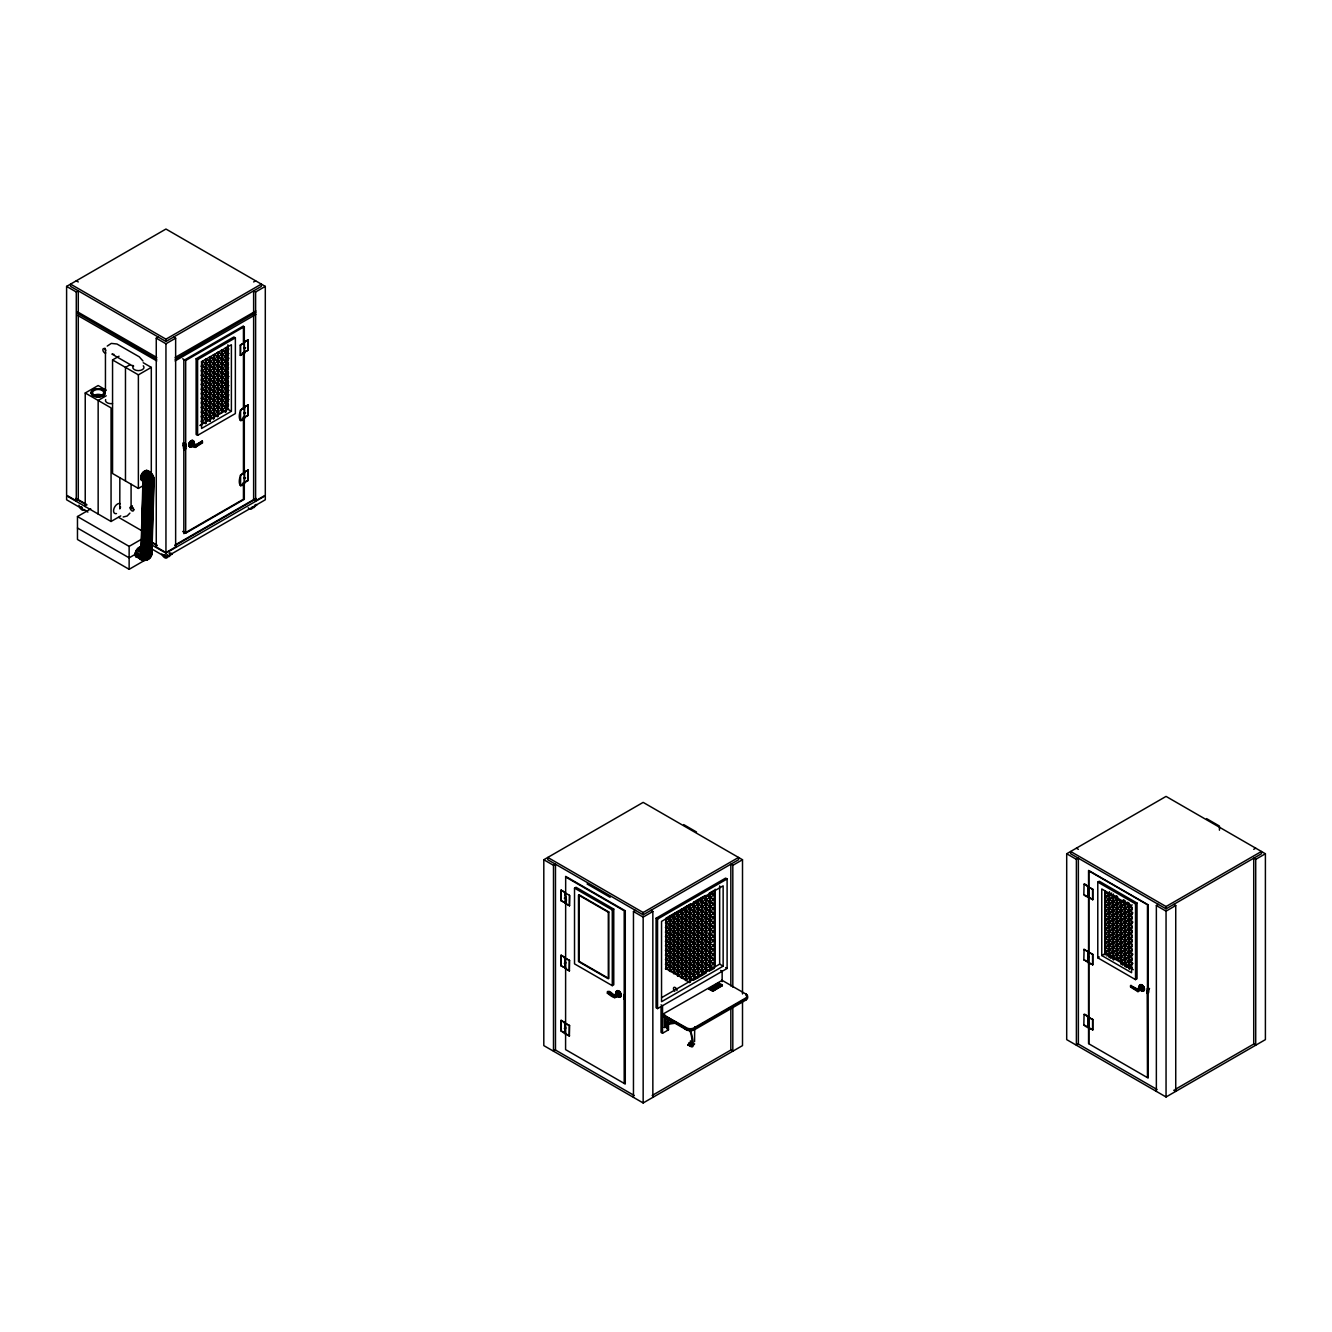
<?xml version="1.0" encoding="UTF-8"?>
<svg xmlns="http://www.w3.org/2000/svg" width="1332" height="1332" viewBox="0 0 1332 1332"><rect width="100%" height="100%" fill="white"/><g stroke="black" fill="none" stroke-linecap="round" stroke-linejoin="round"><path stroke-width="1.5" d="M191.092 440.842L191.741 440.409A3.513 2.031 -60 0 1 193.54 441.358M142.957 480.003L140.942 552.597L136.314 550.416L135.098 554.328L136.23 556.942L137.995 557.142A5.628 3.247 -60 0 1 135.631 551.798A5.628 3.247 -60 0 1 141.891 547.236L139.127 547.485L136.314 550.416M141.259 551.165L141.858 530.536M142.208 518.148L143.207 483.066M151.165 540.825L151.282 536.679M152.531 493.156L152.647 489.01M154.112 479.936L151.865 554.412A8.425 5.578 68.6 0 1 148.235 558.125M665.068 1023.759L665.634 1024.574L675.64 1023.176M664.368 1027.472L664.252 1015.983M142.94 481.085C136.447 477.705 145.704 465.634 150.566 472.727A6.31 3.929 64.2 0 1 154.096 479.32L154.129 480.636M183.899 445.338C185.664 447.702 183.966 443.456 183.25 445.521M195.038 446.37C199.3 446.503 182.817 439.793 195.671 446.653M185.931 448.851L185.931 444.255L184.882 449.001L184.632 445.071L183.383 445.504M618.847 994.621C615.95 991.824 621.994 997.069 614.885 996.836C613.902 995.77 608.558 987.894 607.359 993.123C618.88 1002.796 617.016 994.038 607.359 991.657M1138.111 990.708L1137.528 990.442M150.866 551.198L151.465 552.73A6.077 4.029 68.6 0 1 151.282 553.346M151.632 551.898L151.848 553.596A7.359 4.878 68.6 0 1 151.299 555.011M1087.994 889.643L1088.677 890.209M206.343 375.757L206.343 368.098L201.382 366.383L202.364 361.222L202.364 364.285M214.302 389.51L214.302 386.463L209.324 384.732L210.323 379.57L205.344 377.855L206.343 372.694L201.382 370.979L202.364 365.8L210.323 370.396L210.323 373.46M206.343 380.336L206.343 377.272L201.382 375.557L202.364 370.396L202.364 373.46M206.343 384.931L206.343 381.868L201.382 380.153L202.364 374.991L210.323 379.57M206.343 389.51L206.343 386.463L201.382 384.732L202.364 379.57M210.323 364.285L210.323 361.222L206.343 358.924L205.344 364.086L210.323 365.8L210.323 368.864M206.343 398.701L206.343 391.042L201.382 389.327L202.364 384.165L206.343 386.463L205.344 391.625L210.323 393.34L210.323 396.403M210.323 405.577L210.323 402.514L205.344 400.799L206.343 395.637L201.382 393.922L202.364 388.744L214.302 395.637L213.303 400.799L218.265 402.514L218.265 405.577M206.343 368.098L205.344 373.26L210.323 374.991L210.323 382.634M206.343 407.875L206.343 400.233L201.382 398.501L202.364 393.34L206.343 395.637M210.323 414.752L210.323 411.705L205.344 409.973L206.343 404.811L201.382 403.096L202.364 397.935L210.323 402.514L209.324 407.675L214.302 409.407L214.302 412.454M206.343 377.272L205.344 382.45L210.323 384.165L210.323 387.229M218.265 364.285L218.265 361.222L210.323 356.626L209.324 361.788L214.302 363.519L214.302 366.566M206.343 417.049L206.343 409.407L201.382 407.675L202.364 402.514L202.364 405.577M206.343 381.868L205.344 387.029L210.323 388.744L210.323 391.808M206.343 409.407L205.344 414.568L210.323 416.283L210.323 420.879L205.344 419.147L206.343 413.986L201.382 412.271L202.364 407.109L210.323 411.705L209.324 416.866L214.302 418.581M210.323 365.8L209.324 370.979L214.302 372.694L214.302 375.757M206.343 421.645L206.343 418.581L201.382 416.866L202.364 411.705L202.364 414.752M206.343 391.042L205.344 396.203L210.323 397.935L210.323 400.982M206.343 423.176L201.382 421.445L202.364 416.283L210.323 420.879M210.323 374.991L209.324 380.153L214.302 381.868L214.302 384.931M201.382 426.04L202.364 420.879M209.324 357.209L214.302 358.924L213.303 364.086L218.265 365.8L218.265 368.864M210.323 384.165L209.324 389.327L214.302 391.042L214.302 398.701M214.302 363.519L213.303 368.681L218.265 370.396L218.265 373.46M210.323 388.744L209.324 393.922L214.302 395.637M205.344 359.49L210.323 361.222L209.324 366.383L214.302 368.098L213.303 373.26L218.265 374.991L218.265 378.038M214.302 403.28L214.302 400.233L209.324 398.501L210.323 393.34M214.302 372.694L213.303 377.855L218.265 379.57L218.265 382.634M222.244 357.392L222.244 354.329L218.265 352.048L217.282 357.209L222.244 358.924L222.244 361.988M205.344 423.743L206.343 418.581M201.582 361.938L201.582 428.471L231.385 411.272L231.385 344.738L201.382 361.788L206.343 363.519L205.344 368.681L210.323 370.396L209.324 375.557L214.302 377.272L213.303 382.45L218.265 384.165L218.265 387.229M213.303 354.911L218.265 356.626L217.282 361.788L222.244 363.519L222.244 366.566M214.302 381.868L213.303 387.029L218.265 388.744L218.265 391.808M205.344 400.799L206.343 400.233L205.344 405.394L210.323 407.109L209.324 412.271L214.302 413.986L214.302 417.049M218.265 365.8L217.282 370.962L222.244 372.694L222.244 375.757M214.302 391.042L213.303 396.203L218.265 397.935L218.265 400.982M228.871 353.563L222.244 349.75L221.245 354.911L226.224 356.626L226.224 359.69M209.324 421.445L210.323 416.283M218.265 374.991L217.282 380.153L222.244 381.868L222.244 384.931M214.302 400.233L213.303 405.394L218.265 407.109L218.265 410.173M222.244 358.924L221.245 364.086L226.224 365.8L226.224 368.864M209.324 398.501L210.323 397.935L209.324 403.096L214.302 404.811L213.303 409.973L218.265 411.705L218.265 414.752M218.265 384.165L217.282 389.327L222.244 391.042L222.244 394.106M222.244 363.519L221.245 368.681L226.224 370.396L226.224 373.46M214.302 409.407L213.303 414.568L218.265 416.283M222.244 398.701L222.244 395.637L217.282 393.922L218.265 388.744M214.302 357.392L214.302 354.329L213.303 359.49L218.265 361.222L217.282 366.383L222.244 368.098L221.245 373.26L226.224 374.991L226.224 378.038M228.871 348.984L226.224 347.452L225.225 352.614L228.538 353.763M213.303 419.147L214.302 413.986M222.244 372.694L221.245 377.855L226.224 379.57L226.224 382.634M221.245 350.316L226.224 352.048L225.225 357.209L228.538 358.358M218.265 397.935L217.282 403.096L222.244 404.811L222.244 407.875M203.696 361.988L218.265 370.396L217.282 375.557L222.244 377.272L221.245 382.45L226.224 384.165L226.224 387.229M226.224 356.626L225.225 361.788L228.538 362.937M222.244 381.868L221.245 387.029L226.224 388.744L226.224 391.808M218.265 407.109L217.282 412.271L220.579 413.42M226.224 396.403L226.224 393.34L221.245 391.625L222.244 386.463L211.638 380.336M217.282 416.866L218.265 411.705L203.696 403.28M226.224 374.991L225.225 380.153L228.538 381.302M203.696 380.336L214.302 386.463L213.303 391.625L218.265 393.34L217.282 398.501L222.244 400.233L221.245 405.394L226.224 407.109L226.224 410.173M222.244 404.811L221.245 409.973L226.224 411.705L225.225 412.271L226.224 407.109L219.597 403.28M228.538 390.476L225.225 389.327L226.224 384.165M221.578 412.837L222.244 409.407L217.282 407.675L218.265 402.514L207.675 396.403M226.224 393.34L225.225 398.501L228.538 399.65M221.245 391.625L222.244 391.042L221.245 396.203L226.224 397.935L225.225 403.096L228.538 404.245M697.335 978.088L698.334 972.926L693.356 971.194L694.355 966.033L689.393 964.318L690.376 959.157L685.414 957.425L686.413 952.263L681.435 950.548L682.434 945.387L677.472 943.672L678.454 938.494L673.493 936.779L674.492 931.617L669.513 929.903L670.512 924.741L665.55 923.009L666.533 917.848L666.533 968.331M678.454 912.503L678.454 975.207L673.493 973.492L714.218 949.966L709.257 948.251L710.256 943.089L705.277 941.374L706.276 936.213L701.315 934.481L702.297 929.32L697.335 927.605L698.334 922.443L693.356 920.712L694.355 915.55L689.393 913.835L690.376 908.674L686.413 906.376L686.413 979.803L681.435 978.088L682.434 972.926L677.472 971.194L678.454 966.033L673.493 964.318L674.492 959.157L669.513 957.425L670.512 952.263L665.55 950.548L714.218 922.443L709.257 920.712L710.256 915.55L705.277 913.835L706.276 908.674L701.315 906.959L702.297 901.797L698.334 899.5L698.334 977.505L693.356 975.79L694.355 970.628L689.393 968.897L690.376 963.735L685.414 962.02L686.413 956.859L681.435 955.144L682.434 949.982L677.472 948.251L678.454 943.089L673.493 941.374L674.492 936.213L669.513 934.481L670.512 929.32L665.55 927.605L666.533 922.443L674.492 927.022L673.493 932.2L678.454 933.915L677.472 939.077L682.434 940.792L681.435 945.953L686.413 947.685L685.414 952.846L690.376 954.561L689.393 959.723L694.355 961.454L693.356 966.616L698.334 968.331L697.335 973.492L702.297 975.207L702.297 898.734M693.356 980.369L694.355 975.207L689.393 973.492L690.376 968.331L685.414 966.616L686.413 961.454L681.435 959.723L682.434 954.561L677.472 952.846L678.454 947.685L673.493 945.953L674.492 940.792L669.513 939.077L670.512 933.915L665.55 932.2L666.533 927.022M674.492 914.784L674.492 972.926L669.513 971.194L670.512 966.033L665.55 964.318L714.218 936.213L709.257 934.481L710.256 929.32L705.277 927.605L706.276 922.443L701.315 920.712L702.297 915.55L697.335 913.835L698.334 908.674L693.356 906.959L694.355 901.797L694.355 979.803L689.393 978.088L690.376 972.926L685.414 971.194L686.413 966.033L681.435 964.318L682.434 959.157L677.472 957.425L678.454 952.263L673.493 950.548L674.492 945.387L669.513 943.672L670.512 938.494L665.55 936.779L666.533 931.617L670.512 933.915M689.393 982.666L690.376 977.505L685.414 975.79L686.413 970.628L681.435 968.897L682.434 963.735L677.472 962.02L678.454 956.859L673.493 955.144L674.492 949.982L669.513 948.251L670.512 943.089L665.55 941.374L666.533 936.213M690.376 905.61L690.376 982.1L685.414 980.369L686.413 975.207L681.435 973.492L682.434 968.331L677.472 966.616L678.454 961.454L673.493 959.723L674.492 954.561L669.513 952.846L670.512 947.685L665.55 945.953L666.533 940.792L670.512 943.089M667.865 918.614L670.512 920.146L669.513 925.307L674.492 927.022M665.55 950.548L666.533 945.387L674.492 949.982M665.55 923.009L714.218 894.904L709.257 893.189L714.218 890.325L714.218 968.331L709.257 966.616L710.256 961.454L705.277 959.723L706.276 954.561L701.315 952.846L702.297 947.685L697.335 945.953L698.334 940.792L693.356 939.077L694.355 933.915L689.393 932.2L690.376 927.022L685.414 925.307L686.413 920.146L681.435 918.431L682.434 913.269L677.472 911.538L682.434 908.674L682.434 977.505L677.472 975.79L678.454 970.628L673.493 968.897L674.492 963.735L669.513 962.02L670.512 956.859L665.55 955.144L666.533 949.982M673.493 973.492L674.492 968.331L669.513 966.616L670.512 961.454L665.55 959.723L666.533 954.561L674.492 959.157M665.55 964.318L666.533 959.157M667.199 917.465L670.512 915.55L674.492 917.848L673.493 923.009L678.454 924.741L677.472 929.903L682.434 931.617L681.435 936.779L686.413 938.494L685.414 943.672L690.376 945.387L689.393 950.548L694.355 952.263L693.356 957.425L698.334 959.157L697.335 964.318L702.297 966.033L701.315 971.194L706.276 972.926L706.276 896.436M704.628 973.875L701.315 975.79L702.297 970.628L697.335 968.897L698.334 963.735L693.356 962.02L694.355 956.859L689.393 955.144L690.376 949.982L685.414 948.251L686.413 943.089L681.435 941.374L682.434 936.213L677.472 934.481L678.454 929.32L673.493 927.605L674.492 922.443L669.513 920.712L670.512 915.55L670.512 970.628L665.55 968.897L666.533 963.735L674.492 968.331M678.454 910.971L677.472 916.133L682.434 917.848L681.435 923.009L686.413 924.741L685.414 929.903L690.376 931.617L689.393 936.779L694.355 938.494L693.356 943.672L698.334 945.387L697.335 950.548L702.297 952.263L701.315 957.425L706.276 959.157L705.277 964.318L710.256 966.033L709.257 971.194M675.807 918.614L678.454 920.146L677.472 925.307L682.434 927.022L681.435 932.2L686.413 933.915L685.414 939.077L690.376 940.792L689.393 945.953L694.355 947.685L693.356 952.846L698.334 954.561L697.335 959.723L702.297 961.454L701.315 966.616L706.276 968.331L705.277 973.492M682.434 908.674L681.435 913.835L686.413 915.55L685.414 920.712L690.376 922.443L689.393 927.605L694.355 929.32L693.356 934.481L698.334 936.213L697.335 941.374L702.297 943.089L701.315 948.251L706.276 949.966L705.277 955.144L710.256 956.859L709.257 962.02L714.218 963.735L685.414 980.369M686.413 906.376L685.414 911.538L690.376 913.269L689.393 918.431L694.355 920.146L693.356 925.307L698.334 927.022L697.335 932.2L702.297 933.915L701.315 939.077L706.276 940.792L705.277 945.953L710.256 947.685L709.257 952.846L714.218 954.561L677.472 975.79M683.766 909.44L686.413 910.971L685.414 916.133L690.376 917.848L689.393 923.009L694.355 924.741L693.356 929.903L698.334 931.617L697.335 936.779L702.297 938.494L701.315 943.672L706.276 945.387L705.277 950.548L710.256 952.263L709.257 957.425L714.218 959.157L681.435 978.088M698.334 908.674L690.376 904.078L689.393 909.24L694.355 910.971L693.356 916.133L698.334 917.848L697.335 923.009L702.297 924.741L701.315 929.903L706.276 931.617L705.277 936.779L710.256 938.494L709.257 943.672L714.218 945.387L669.513 971.194M687.728 934.681L690.376 936.213L689.393 941.374L694.355 943.089L693.356 948.251L698.334 949.966L697.335 955.144L702.297 956.859L701.315 962.02L706.276 963.735L705.277 968.897L710.256 970.628L710.256 892.607L709.257 897.768L714.218 899.5L665.55 927.605M695.687 902.563L698.334 904.078L697.335 909.24L702.297 910.971L701.315 916.133L706.276 917.848L705.277 923.009L710.256 924.741L709.257 929.903L714.218 931.617L665.55 959.723M705.943 896.636L705.277 900.066L710.256 901.797L709.257 906.959L714.218 908.674L665.55 936.779M699.65 918.614L702.297 920.146L701.315 925.307L706.276 927.022L705.277 932.2L710.256 933.915L709.257 939.077L714.218 940.792L707.608 936.979M703.629 902.563L706.276 904.078L705.277 909.24L710.256 910.971L709.257 916.133L714.218 917.848L665.55 945.953M707.608 918.614L710.256 920.146L709.257 925.307L714.218 927.022L665.55 955.144M684.881 1027.388L683.716 1027.455M685.214 1028.903L683.915 1027.621M665.95 1024.408L665.201 1023.509L675.174 1022.044M565.584 893.023C562.953 891.374 568.664 899.982 565.351 903.496L569.563 905.643L569.563 895.32L565.201 892.956M1088.86 892.04L1087.728 892.307L1088.777 891.857M1088.843 957.242L1087.628 957.325L1088.843 957.042M244.938 342.241L244.772 342.257M244.372 412.903L245.588 412.887L243.956 413.087M718.031 985.863C716.033 985.53 719.463 984.714 717.698 984.814L717.582 986.163L717.448 985.097M1088.46 886.846L1087.545 886.879L1088.544 886.546M164.419 554.745L163.57 554.845M196.154 445.604L196.237 446.736M665.7 1024.541L665.417 1023.509M184.848 446.187L183.633 446.786L184.698 445.687M1141.108 987.695L1141.99 987.795M692.007 1044.455L691.957 1045.587M138.095 548.218L142.108 550.532L140.909 551.864M120.579 507.009L119.797 508.891L119.847 478.105M129.903 513.12L127.123 516.017L123.21 516.982M189.91 444.788L189.91 444.788A1.931 1.116 -60 0 1 192.258 441.974M80.769 506.759L81.652 506.826M195.787 446.52L202.081 442.507L202.081 441.058L196.054 444.705M1088.277 951.831L1088.544 951.647M1088.777 1017.282L1087.545 1017.082L1092.823 1019.479L1092.823 1029.803L1087.528 1027.388L1088.91 1027.288M244.372 347.802L245.588 347.785L243.956 347.985M243.09 352.647L244.472 352.764L240.326 355.344L240.326 345.021L244.305 342.724L244.539 353.196L240.326 355.344M244.372 478.005L245.588 478.005L243.956 478.205M565.134 957.924L564.302 958.024L565.417 957.758M1088.594 952.23L1092.823 954.378L1092.823 964.701L1087.561 962.387L1088.061 951.564L1083.832 949.416L1088.044 951.614M1088.727 1027.671L1092.823 1029.803M686.097 1029.053L683.632 1027.821M191.209 445.104C197.885 439.127 183.949 445.787 195.171 447.402L202.564 442.807L202.081 441.058M202.564 441.342L195.171 445.371L195.171 447.402M107.226 346.07L111.305 343.406L116.966 344.006L139.294 356.843L142.99 360.989M688.045 1045.287L688.011 1044.438M617.449 992.923L618.914 995.387L617.582 992.856A1.931 1.116 60 0 1 619.097 992.507A1.931 1.116 60 0 1 620.046 995.154L620.079 995.171M708.824 988.943L716.749 984.348M722.327 985.147L712.787 991.224L708.857 989.16L717.448 984.381M722.327 985.713L712.853 991.191M1088.677 952.247L1092.823 954.378M564.851 902.863L566.017 903.263L560.938 900.615L561.188 890.142L565.168 892.44L565.168 902.763M564.851 967.964L566.017 968.364L560.938 965.717L561.188 955.244L565.168 957.542L565.168 967.864M564.918 1033.116L565.168 1022.643L564.302 1023.143L565.584 1023.043L561.188 1020.362L560.938 1030.818L564.851 1033.649L565.517 1032.966M1088.394 886.979L1092.823 889.277L1092.823 899.599L1087.878 896.836M244.472 407.459L244.805 407.592M244.472 472.577L244.938 472.46M66.6 286.397L76.29 291.991L78.272 290.842L78.272 499.65L76.29 500.799L66.6 495.204L66.6 286.397L165.951 229.037L265.301 286.397L265.301 495.204L255.611 500.799L253.629 499.65L253.629 290.842L255.611 291.991L265.301 286.397M143.223 485.631L138.378 488.428L112.554 473.509L112.554 359.94L119.014 356.21M173.66 337.029L175.641 338.178L175.641 546.969L165.951 552.564L156.26 546.969L156.26 338.178L158.258 337.029M253.629 281.951L255.611 280.819M165.951 339.177L261.338 284.116L261.338 286.397L165.951 341.475L70.579 286.397L70.579 284.116L165.951 339.177L165.951 341.475M130.303 364.585L125.474 367.382L125.474 480.969M156.26 338.178L165.951 343.773L175.641 338.178M85.231 506.56L85.231 392.99L98.152 385.531L106.21 390.193M112.554 359.94L138.378 374.841L151.299 367.382L151.299 474.775M106.21 395.787L98.152 400.433L98.152 514.019M175.108 357.476L255.877 310.989M175.108 359.274L255.761 312.57M175.108 360.922L255.877 314.435M182.7 358.791L185.681 360.506L244.305 326.656L244.305 499.317L185.681 533.166L182.7 531.451M196.12 358.791L233.866 336.996L235.364 337.845L235.364 413.569L197.602 435.364L196.12 434.498L196.12 358.791L197.602 359.64L235.364 337.845M201.382 366.383L228.538 350.699M248.168 339.893L243.939 342.041L248.168 339.893L248.168 350.216L243.939 352.364L248.168 350.216M240.326 345.021L244.539 342.873M201.382 370.979L228.538 355.294M201.382 375.557L228.538 359.873M201.382 380.153L228.538 364.469M201.382 384.732L228.538 369.064M201.382 389.327L228.538 373.643M201.382 393.922L228.538 378.238M201.382 398.501L228.538 382.817M201.382 403.096L228.538 387.412M217.282 393.922L218.265 393.34L218.265 396.403M225.225 389.327L226.224 388.744L225.225 393.922L228.538 395.055M201.382 407.675L228.538 392.008M201.382 412.271L228.538 396.586M201.382 416.866L228.538 401.182M201.382 421.445L228.538 405.777M199.85 425.457L227.905 409.257L231.385 411.272M248.168 404.995L243.939 407.142L248.168 404.995L248.168 415.318L244.189 417.615M183.2 446.02L183.45 442.823L183.5 448.534M240.326 410.123L244.555 407.975L244.539 418.298C237.229 427.139 237.829 407.159 244.539 407.975M183.883 443.556L183.999 450.366M183.2 442.957L185.931 444.255M243.956 417.465L248.168 415.318M240.326 420.446L244.272 417.582M147.352 558.791L129.137 569.313L77.472 539.493L77.472 516.55L90.726 508.891M87.895 512.087L66.6 499.783L66.6 495.77L111.056 521.478L120.746 515.884M248.168 470.113L243.939 472.261L248.168 470.113L248.168 480.436L244.272 482.683M240.326 475.224L244.555 473.076L244.539 483.399C237.229 492.241 237.829 472.261 244.539 473.076M77.472 516.55L129.137 546.37L142.391 538.727M243.956 482.584L248.168 480.436M240.326 485.547L244.439 482.867M135.098 554.395L129.137 557.842L77.472 528.021M174.958 545.071L255.927 498.318M174.958 545.654L255.927 498.884M151.765 544.938L165.951 553.13L265.301 495.77L265.301 499.783L165.951 557.142L151.765 548.951M169.43 553.279L171.412 553.279C173.326 554.578 169.863 555.244 169.247 553.379M256.11 504.378C253.413 507.242 259.107 503.496 255.128 505.161M172.194 553.946L170.429 553.846M172.194 553.729L171.012 554.628M256.893 504.828L255.711 505.727M742.507 1000.166L742.507 1045.603L643.156 1102.963L543.806 1045.603L543.806 859.739L643.156 802.38L742.507 859.739L742.507 993.972M553.496 865.334L555.477 864.185L555.477 1050.049L553.496 1051.181L553.496 865.334L543.806 859.739M565.168 892.44L560.938 890.292M574.525 888.144L576.023 887.279L613.769 909.09L613.769 984.798L612.287 985.663L574.525 963.868L574.525 888.144L612.287 909.939L613.769 909.09M569.563 895.32L569.313 905.777M560.938 900.615L565.168 902.763M565.334 903.496L569.563 905.643M633.466 1097.368L633.466 911.504L635.464 910.372M565.168 957.542L560.938 955.394M643.156 912.52L738.544 857.442L738.544 859.739L643.156 914.818L547.785 859.739L547.785 857.442L643.156 912.52L643.156 914.818M565.334 958.274L569.563 960.422L569.313 970.895L565.351 968.597L565.334 958.274L569.563 960.422M633.466 911.504L643.156 917.099L652.847 911.504L652.847 1097.368M730.835 986.03L730.835 864.185L732.816 865.334L742.507 859.739M560.938 965.717L565.168 967.864M565.334 968.597L569.563 970.745M656.077 918.248L725.624 878.104L727.106 878.953L727.106 968.447L657.558 1008.59L656.077 1007.741L656.077 918.248L657.558 919.113L727.106 878.953M671.178 915.167L676.806 911.921M683.1 908.291L690.376 904.078M699 899.117L704.628 895.87M665.55 932.2L714.218 904.078L711.571 902.563M665.55 941.374L714.218 913.269L711.571 911.737M607.359 993.123L607.858 991.374M613.752 995.137L617.732 992.839M565.334 1023.376L569.563 1025.523L569.313 1035.996L565.351 1033.699L565.334 1023.376L569.563 1025.523M614.751 995.687L618.731 993.389M613.686 997.052C613.752 996.836 618.897 992.473 618.781 994.421M614.751 997.718L618.731 995.42M665.55 968.897L715.217 940.226M560.938 1030.818L565.168 1032.966M623.959 999.133C625.64 986.579 622.643 1002.03 625.224 998.817M565.334 1033.699L569.563 1035.846M661.588 997.668L719.663 964.135L723.143 966.15L723.143 885.847L661.538 921.411L661.538 1001.714L723.143 966.15M695.021 979.42L700.649 976.173M710.922 970.245L714.218 968.331M662.537 1014.335L722.144 980.352M722.344 984.914L718.398 982.833L708.89 989.177M712.237 987.395L718.065 983.882L720.063 985.031L718.065 986.463C712.137 983.848 721.278 986.846 715.833 987.462M718.198 984.231L713.852 986.313L715.833 987.745L717.831 986.596M712.237 987.961L714.718 987.961L714.468 989.21L712.237 987.961L712.237 989.143L713.919 988.361L714.002 989.559M715.467 986.096L715.334 987.462L715.467 986.096C717.881 985.63 712.603 987.778 716.216 986.246M717.082 985.314L718.447 984.947M716.216 986.529L717.199 986.246L716.466 986.679M719.447 984.947L718.447 985.813L719.197 985.38M713.486 988.677L714.718 987.961L713.353 987.395L713.486 989.859M720.063 985.031L718.065 986.463M671.977 1020.778L666.35 1017.082M674.458 1021.361L687.129 1029.536A1.748 1.016 60 0 0 687.995 1029.619A1.748 1.016 60 0 1 687.245 1029.469L687.129 1029.536M674.958 1022.51L685.514 1028.454M664.202 1027.405L668.115 1027.305L668.115 1017.631M661.038 1006.842L661.038 1032.4L662.537 1033.266L668.498 1029.819L668.498 1020.495M745.604 993.888A5.112 2.947 0 0 1 745.604 998.068L693.972 1027.871A5.112 2.947 0 0 1 686.729 1027.871L662.637 1014.401L686.38 1028.537A5.628 3.247 0 0 0 694.322 1028.537L745.987 998.7A5.628 3.247 0 0 0 745.987 994.105L721.778 980.136M662.537 1016.05L686.38 1029.819A5.628 3.247 0 0 0 694.322 1029.819L745.987 999.999A5.628 3.247 0 0 0 745.987 995.404L745.987 994.105M1066.699 853.762L1166.049 796.403L1265.4 853.762L1265.4 1039.626L1166.049 1096.985L1066.699 1039.626L1066.699 853.762L1076.389 859.356L1078.371 858.208L1078.371 1044.072L1076.389 1045.22L1076.389 859.356M652.164 1095.47L731.335 1049.749M1084.082 884.165C1090.159 883.399 1091.274 902.896 1083.832 894.638L1084.082 884.165L1088.061 886.463M1097.784 882.1L1099.266 881.235L1137.028 903.029L1137.028 978.754L1135.53 979.619L1097.784 957.825L1097.784 882.1L1135.53 903.895L1137.028 903.029M1088.594 887.129L1092.823 889.277M1083.832 894.638L1088.044 896.786M1088.594 897.452L1092.823 899.599M1111.721 893.039L1105.094 896.852L1106.093 902.014M1107.758 899.916L1105.094 901.448L1106.093 906.609M1106.093 911.188L1105.094 906.026L1110.072 904.311L1109.073 899.15L1116.366 895.703M1115.7 899.916L1105.094 906.026L1132.25 921.711M1107.758 909.09L1105.094 910.622L1106.093 915.783M1106.093 920.379L1105.094 915.217L1110.072 913.486L1109.073 908.324L1111.721 906.792M1106.093 924.957L1105.094 919.796L1110.072 918.081L1109.073 912.919L1114.035 911.188L1113.053 906.026L1123.642 899.916M1115.7 909.09L1105.094 915.217L1132.25 930.885M1106.093 934.148L1105.094 928.97L1110.072 927.255L1109.073 922.094L1114.035 920.379L1113.053 915.217L1118.014 913.486L1117.015 908.324L1119.679 906.792M1106.093 938.727L1105.094 933.566L1110.072 931.851L1109.073 926.689L1114.035 924.957L1113.053 919.796L1118.014 918.081L1117.015 912.919L1121.994 911.188L1120.995 906.026L1127.621 902.214M1107.758 918.264L1105.094 919.796L1132.25 935.48M1106.093 929.553L1105.094 924.391L1110.072 922.676L1109.073 917.498L1111.721 915.983M1113.053 915.217L1123.642 909.09M1106.093 947.901L1105.094 942.74L1110.072 941.025L1109.073 935.863L1114.035 934.148L1113.053 928.97L1118.014 927.255L1117.015 922.094L1121.994 920.379L1120.995 915.217L1125.973 913.486L1124.974 908.324L1127.621 906.792M1115.7 918.264L1105.094 924.391L1132.25 940.076M1106.093 943.322L1105.094 938.161L1110.072 936.429L1109.073 931.268L1114.035 929.553L1113.053 924.391L1118.014 922.676L1117.015 917.498L1119.679 915.983M1120.995 915.217L1131.601 909.09M1111.721 925.157L1105.094 928.97L1132.25 944.654M1113.053 924.391L1123.642 918.264M1132.25 967.598L1105.094 951.93L1110.072 950.199L1109.073 945.037L1114.035 943.322L1113.053 938.161L1118.014 936.429L1117.015 931.268L1121.994 929.553L1120.995 924.391L1125.973 922.676L1124.974 917.498L1127.621 915.983M1106.759 955.943L1110.072 954.794L1109.073 949.633L1114.035 947.901L1113.053 942.74L1118.014 941.025L1117.015 935.863L1121.994 934.148L1120.995 928.97L1125.973 927.255L1124.974 922.094L1129.936 920.379L1128.953 915.217L1132.916 912.919M1107.758 932.034L1105.094 933.566L1132.25 949.25M1109.073 931.268L1119.679 925.157M1120.995 924.391L1131.601 918.264M1156.359 1091.391L1156.359 905.544L1158.341 904.395M1253.728 849.317L1255.71 848.184M1111.721 934.331L1105.094 938.161L1132.25 953.829M1106.093 952.497L1105.094 947.335L1110.072 945.62L1109.073 940.459L1114.035 938.727L1113.053 933.566L1115.7 932.034M1117.015 931.268L1127.621 925.157M1110.738 958.241L1114.035 957.092L1113.053 951.93L1118.014 950.199L1117.015 945.037L1121.994 943.322L1120.995 938.161L1125.973 936.429L1124.974 931.268L1129.936 929.553L1128.953 924.391L1132.916 922.094M1166.049 906.543L1261.421 851.481L1261.421 853.762L1166.049 908.84L1070.662 853.762L1070.662 851.481L1166.049 906.543L1166.049 908.84M1107.758 941.208L1105.094 942.74L1132.25 958.424M1109.073 940.459L1119.679 934.331M1109.739 957.658L1109.073 954.212L1114.035 952.497L1113.053 947.335L1118.014 945.62L1117.015 940.459L1121.994 938.727L1120.995 933.566L1123.642 932.034M1124.974 931.268L1131.601 927.455M1156.359 905.544L1166.049 911.138L1175.74 905.544L1175.74 1091.391L1173.742 1090.242M1255.71 859.356L1255.71 1045.22L1253.728 1044.072L1253.728 858.208L1255.71 859.356L1265.4 853.762M1115.7 941.208L1105.094 947.335L1132.25 963.019M1117.015 940.459L1127.621 934.331M1118.014 959.373L1117.015 954.212L1121.994 952.497L1120.995 947.335L1125.973 945.62L1124.974 940.459L1129.936 938.727L1128.953 933.566L1131.601 932.034M1087.811 951.714L1087.811 962.037L1083.832 959.739L1088.044 961.887M1105.094 951.93L1107.758 950.399M1109.073 949.633L1111.721 948.101M1113.053 947.335L1123.642 941.208M1124.974 940.459L1132.25 937.012M1097.784 957.825L1099.266 956.959M1101.764 955.527L1131.567 972.726L1131.567 906.193L1101.764 888.977L1101.764 955.527L1105.227 953.512L1133.282 969.713M1109.073 954.212L1115.7 950.399M1113.718 959.956L1113.053 956.509L1118.014 954.794L1117.015 949.633L1119.679 948.101M1120.995 947.335L1131.601 941.208M1088.594 962.553L1092.823 964.701M1113.053 956.509L1123.642 950.399M1121.994 961.671L1120.995 956.509L1125.973 954.794L1124.974 949.633L1127.621 948.101M1113.053 906.026L1118.014 904.311L1117.015 899.15L1117.015 958.807L1119.679 957.275M1120.995 956.509L1131.601 950.399M1121.661 964.534L1120.995 961.105L1123.642 959.573M1122.66 965.117L1125.973 963.968L1124.974 958.807L1127.621 957.275M1125.64 966.832L1124.974 963.402L1129.936 961.671L1128.953 956.509L1132.916 954.212M1124.974 963.402L1131.601 959.573M1129.603 969.13L1128.953 965.683L1132.916 963.402M1130.568 985.597L1137.095 988.96L1140.941 986.779L1141.957 987.328L1142.307 989.193L1137.961 991.641L1130.568 987.045L1130.568 985.597L1137.978 989.609L1137.961 991.641M1130.568 987.045L1131.068 985.297M1084.082 1014.385C1090.159 1013.619 1091.274 1033.099 1083.832 1024.857L1084.082 1014.385L1088.061 1016.682M1088.594 1017.332L1092.823 1019.479M1137.978 989.609L1141.957 987.328M1137.611 990.991L1142.073 988.327L1141.591 987.545M1083.832 1024.857L1088.044 1027.005M1147.218 988.511L1147.118 993.422L1147.002 990.475L1148.117 989.976L1147.002 990.475M1149.533 988.444L1148.151 989.393M1148.9 989.193L1148.5 992.956M1147.002 993.339L1148.117 992.839L1147.118 993.422M1175.04 1089.493L1254.228 1043.772M715.217 986.379L715.833 987.745M717.532 985.63L717.698 984.814M625.191 996.536L624.109 996.453L624.208 1083.465M665.168 1023.642L665.817 1023.858M1109.073 899.15L1114.035 897.435L1113.386 893.988M1120.995 964.168L1120.995 901.448L1124.308 900.299M1121.994 902.014L1117.015 903.745L1118.014 908.907L1113.053 910.622L1114.035 915.783L1109.073 917.498M1109.073 908.324L1114.035 906.609L1113.053 901.448L1118.014 899.716L1117.348 896.286M1124.974 966.449L1124.974 903.745L1128.287 902.597M1120.995 906.026L1125.973 904.311L1125.307 900.865M1117.015 908.324L1121.994 906.609L1120.995 901.448M1128.953 968.747L1128.953 906.026L1132.25 904.894M1124.974 908.324L1129.936 906.609L1129.27 903.163M1132.25 909.473L1128.953 910.622L1129.936 915.783L1124.974 917.498M1117.015 917.498L1121.994 915.783L1120.995 910.622L1125.973 908.907L1124.974 903.745M1128.953 915.217L1132.25 914.068M1132.25 918.647L1128.953 919.796L1129.936 924.957L1124.974 926.689L1125.973 931.851L1120.995 933.566M1128.953 924.391L1132.25 923.243M1113.053 933.566L1118.014 931.851L1117.015 926.689L1121.994 924.957L1120.995 919.796L1125.973 918.081L1124.974 912.919L1129.936 911.188L1128.953 906.026M1132.25 927.838L1128.953 928.97L1129.936 934.148L1124.974 935.863L1125.973 941.025L1120.995 942.74L1121.994 947.901L1117.015 949.633M1128.953 933.566L1132.25 932.417M1132.25 941.591L1128.953 942.74L1129.936 947.901L1124.974 949.633M1132.25 946.186L1128.953 947.335L1129.936 952.497L1124.974 954.212L1125.973 959.373L1120.995 961.105M1132.25 950.782L1128.953 951.93L1129.936 957.092L1124.974 958.807M1117.015 958.807L1121.994 957.092L1120.995 951.93L1125.973 950.199L1124.974 945.037L1129.936 943.322L1128.953 938.161M1128.953 956.509L1132.25 955.36M1132.25 959.956L1128.953 961.105L1129.936 966.266L1126.622 967.415M1128.953 965.683L1132.25 964.534M1088.044 1021.844L1088.843 1022.427L1088.211 1021.877M1140.941 986.779L1140.425 987.628M668.597 1022.36L674.691 1021.461M667.182 1023.692L675.141 1022.576M667.066 1023.759L675.024 1022.66M689.277 1042.59L688.694 1043.622M565.351 897.585L564.318 898.184L565.95 897.785M565.351 962.686L564.318 963.286L565.95 962.886M565.351 1027.804L564.318 1028.387L565.95 1028.004M113.936 354.345L111.921 354.062L132.767 366.05M565.284 1022.809L560.938 1020.495M141.941 480.519L142.774 480.719M225.225 348.018L228.538 349.167M217.282 352.614L222.244 354.329L221.245 359.49L226.224 361.222L226.224 364.285M228.538 367.532L225.225 366.383L226.224 361.222L215.618 355.095M228.538 372.111L225.225 370.962L226.224 365.8L219.597 361.988M228.538 376.706L225.225 375.557L226.224 370.396L211.638 361.988M228.538 385.88L225.225 384.732L226.224 379.57L211.638 371.162M228.538 408.824L225.225 407.675L226.224 402.514L215.618 396.403M705.277 895.487L710.256 897.202L709.257 902.363L714.218 904.078M701.315 897.768L706.276 899.5L705.277 904.661L710.256 906.376L709.257 911.538L714.218 913.269M697.335 900.066L702.297 901.797M706.276 904.078L701.315 902.363L702.297 897.202L710.256 901.797M698.334 904.078L693.356 902.363L698.334 899.5L697.335 904.661L702.297 906.376L701.315 911.538L706.276 913.269L705.277 918.431L710.256 920.146M689.393 904.661L694.355 906.376L693.356 911.538L698.334 913.269L697.335 918.431L702.297 920.146M685.414 906.959L690.376 908.674M681.435 909.24L686.413 910.971M673.493 913.835L678.454 915.55L677.472 920.712L682.434 922.443L681.435 927.605L686.413 929.32L685.414 934.481L690.376 936.213M669.513 916.133L674.492 917.848M678.454 920.146L673.493 918.431L674.492 913.269L682.434 917.848M665.55 918.431L670.512 920.146M1141.308 990.142A3.513 2.031 60 0 0 1141.94 990.625L1142.59 990.908A3.513 2.031 60 0 0 1144.471 988.893A3.513 2.031 60 0 0 1142.04 984.947L1141.407 984.664A3.513 2.031 60 0 0 1139.509 986.296M690.792 1046.419L691.824 1045.82A57.742 42.474 -15.9 0 0 689.46 1029.753M141.225 551.581L137.146 549.217M142.241 559.607L143.007 559.973A9.59 6.344 68.6 0 0 149.783 556.16L152.031 481.635A8.541 5.311 64.2 0 0 147.253 472.727L144.505 471.095M139.81 558.774L140.426 559.074A7.492 4.962 68.6 0 0 145.721 556.093L147.902 482.384A6.427 4.013 64.2 0 0 144.306 475.657L141.741 474.142M140.459 559.39L141.142 559.74A8.525 5.644 68.6 0 0 147.153 556.343L149.367 482.284A7.459 4.645 64.2 0 0 145.188 474.492L142.541 472.927M712.354 990.608L708.89 988.61M1206.526 818.597L1219.446 826.056L1219.446 830.186M244.555 353.196L243.09 352.863M223.56 355.095L228.871 358.158M1076.389 848.184L1078.371 849.317M1173.742 904.395L1175.74 905.544M76.29 280.819L78.272 281.951M219.597 371.162L228.871 376.523M203.696 371.162L218.265 379.57L217.282 384.732L222.244 386.463L222.244 389.51M219.597 380.336L228.871 385.697M1105.094 954.977L1105.094 892.274L1132.25 907.941M223.56 387.229L228.871 390.276M1132.25 912.537L1105.094 896.852L1110.072 895.137L1109.406 891.691M215.618 387.229L228.871 394.871M1132.25 917.115L1105.094 901.448L1110.072 899.716L1109.073 894.555L1109.073 957.275M77.805 312.021L156.793 357.476M207.675 387.229L222.244 395.637L221.245 400.799L226.224 402.514L226.224 405.577M223.56 396.403L228.871 399.467M77.939 313.603L156.793 359.274M77.805 315.468L156.793 360.922M1132.25 926.306L1105.094 910.622L1110.072 908.907L1109.073 903.745L1114.035 902.014L1113.053 896.852L1113.053 959.573M244.555 418.298L243.09 417.965M143.223 362.72L151.299 367.382M211.638 403.28L224.892 410.939M211.638 412.454L216.95 415.517M203.696 412.454L212.97 417.815M1147.218 993.089L1147.468 1077.422M192.208 442.524L196.17 444.821M191.192 443.073L195.171 445.371M184.998 448.934L183.883 448.418L184.882 449.001M244.555 483.399L243.09 483.066M85.231 392.99L111.056 407.892L111.056 521.478M146.503 470.462L150.083 472.41M145.538 470.612L148.285 472.244A8.508 5.295 64.2 0 1 153.047 481.135L150.982 554.711A9.557 6.327 68.6 0 1 145.821 559.973M143.49 471.878L146.204 473.493A8.175 5.095 64.2 0 1 150.782 482.034L148.551 556.36A9.241 6.111 68.6 0 1 142.024 560.039L135.614 556.343M141.142 475.474L143.59 476.906A5.178 3.213 64.2 0 1 146.487 482.317L144.322 555.644A6.227 4.129 68.6 0 1 139.927 558.125L135.231 555.461M140.776 476.806L143.09 478.171A3.763 2.331 64.2 0 1 145.205 482.084L143.073 555.028A4.829 3.197 68.6 0 1 139.677 556.942L135.098 554.328M140.676 478.055L142.641 479.187A2.298 1.432 64.2 0 1 144.156 482.001L142.058 554.262A3.363 2.231 68.6 0 1 139.361 555.444L135.248 553.063M140.842 479.137L143.39 481.385L141.342 553.379L147.303 555.544L150.982 554.711L152.031 552.647M141.275 479.97L142.974 480.336M1077.871 1043.772L1157.042 1089.493M683.649 824.575L696.553 832.034M118.731 517.415L141.891 530.785M75.974 498.318L86.763 504.545M151.415 541.874L156.96 545.071M75.974 498.884L86.763 505.128M151.548 542.524L156.96 545.654M140.16 547.069L142.141 548.218M139.127 547.485L141.125 548.634M135.664 551.731L139.977 554.195A1.931 1.265 68.6 0 0 141.325 553.429L141.125 552.98M711.571 893.372L714.218 894.904M707.608 895.67L714.218 899.5M707.608 904.844L714.218 908.674M699.65 904.844L706.276 908.674M707.608 909.44L710.256 910.971M699.65 909.44L702.297 910.971M703.629 911.737L714.218 917.848M691.708 909.44L694.355 910.971M695.687 911.737L704.961 917.082M711.571 920.912L714.218 922.443M687.728 911.737L698.334 917.848M703.629 920.912L714.218 927.022M679.786 911.737L690.376 917.848M691.708 918.614L694.355 920.146M695.687 920.912L706.276 927.022M707.608 927.788L714.218 931.617M683.766 918.614L686.413 920.146M687.728 920.912L698.334 927.022M699.65 927.788L706.276 931.617M711.571 934.681L714.218 936.213M679.786 920.912L690.376 927.022M691.708 927.788L702.297 933.915M703.629 934.681L706.276 936.213M671.844 920.912L682.434 927.022M683.766 927.788L694.355 933.915M695.687 934.681L698.334 936.213M699.65 936.979L710.256 943.089M650.865 910.372L652.847 911.504M675.807 927.788L686.413 933.915M691.708 936.979L702.297 943.089M703.629 943.855L706.276 945.387M707.608 946.153L714.218 949.966M667.865 927.788L678.454 933.915M679.786 934.681L682.434 936.213M683.766 936.979L694.355 943.089M695.687 943.855L698.334 945.387M699.65 946.153L706.276 949.966M707.608 950.732L710.256 952.263M711.571 953.029L714.218 954.561M587.096 883.982L610.139 897.302M671.844 934.681L674.492 936.213M675.807 936.979L686.413 943.089M687.728 943.855L690.376 945.387M691.708 946.153L698.334 949.966M699.65 950.732L702.297 952.263M703.629 953.029L714.218 959.157M725.624 967.581L727.106 968.447M565.584 876.956L624.208 910.805L624.208 994.688M667.865 936.979L678.454 943.089M679.786 943.855L690.376 949.982M691.708 950.732L694.355 952.263M695.687 953.029L704.961 958.391M707.608 959.922L710.256 961.454M711.571 962.203L714.218 963.735M720.645 970.445L722.144 971.311L722.144 981.634M671.844 943.855L682.434 949.982M683.766 950.732L686.413 952.263M687.728 953.029L698.334 959.157M699.65 959.922L702.297 961.454M703.629 962.203L712.903 967.565M675.807 950.732L678.454 952.263M679.786 953.029L690.376 959.157M691.708 959.922L694.355 961.454M695.687 962.203L706.276 968.331M667.865 950.732L670.512 952.263M671.844 953.029L682.434 959.157M683.766 959.922L686.413 961.454M687.728 962.203L698.334 968.331M699.65 969.097L704.961 972.16M718.065 984.165L720.063 985.314M675.807 959.922L678.454 961.454M679.786 962.203L690.376 968.331M691.708 969.097L698.334 972.926M667.865 959.922L670.512 961.454M671.844 962.203L682.434 968.331M683.766 969.097L694.355 975.207M714.185 988.311L712.953 987.578L712.953 988.727M712.637 987.795L714.002 988.411M713.486 988.427L714.718 989.143M675.807 969.097L686.413 975.207M687.728 975.973L690.376 977.505M667.865 969.097L678.454 975.207M679.786 975.973L682.434 977.505M683.766 978.271L686.413 979.803M661.038 1004.861L662.537 1005.727L662.537 1033.266M667.532 1018.081L672.094 1020.712M625.224 993.938L625.224 1000.832M666.133 1026.306L668.115 1027.305M666.999 1028.953L668.498 1029.819M689.16 1043.206L692.14 1044.921M687.812 1044.704L691.275 1046.719A2.814 1.698 57.7 0 0 693.156 1045.503A59.657 41.009 -52.4 0 0 690.492 1030.785M554.978 1049.749L634.165 1095.47M1140.875 988.694L1141.94 989.36M1131.068 986.762L1137.395 990.692M607.858 992.823L614.185 996.769M148.618 471.678L149.217 472.077A8.109 5.045 64.2 0 1 153.763 480.552L151.498 555.144A9.174 6.077 68.6 0 1 145.887 559.074M147.352 470.679L148.451 472.061M81.052 506.776L81.885 507.592M133.5 366.466L132.8 365.368M1105.094 892.274L1106.093 897.435M142.99 480.669L142.99 480.702A5.628 3.247 -60 0 1 142.141 473.643A5.628 3.247 -60 0 1 148.535 471.878M1142.04 984.947L1142.04 985.097A3.33 1.931 60 0 1 1144.354 989.21A3.33 1.931 60 0 1 1141.94 990.475M1166.049 911.138L1166.049 1096.985M1148.334 989.709L1148.334 992.573M1147.468 988.644L1147.468 904.761L1088.843 870.912L1088.843 1043.572M1135.53 903.895L1135.53 979.619M1105.227 891.141L1105.227 953.512M1092.573 889.41L1092.573 899.733M1092.573 954.511L1092.573 964.851M1092.573 1019.629L1092.573 1029.952M1087.811 886.613L1087.811 896.936M1087.811 1016.816L1087.811 1027.139M1084.082 949.283L1083.832 959.739M745.987 998.7L745.987 999.999M732.816 865.334L732.816 987.178M732.816 1005.76L732.816 1051.181L730.835 1050.049L730.835 1006.676M722.294 984.881L722.294 985.747M719.663 885.897L719.663 964.135M718.065 983.882L718.198 984.814M716.083 985.031L715.967 986.096M715.217 889.227L715.217 966.732M714.185 988.261L714.185 989.443M713.752 988.444L713.752 989.626M712.77 987.661L712.637 988.977M694.322 1028.537L694.322 1029.819M686.38 1028.537L686.38 1029.819M667.865 1017.631L666.999 1027.804L665.267 1026.806L665.267 1015.2M666.999 1018.131L666.999 1027.954M657.558 919.113L657.558 1008.59M643.156 917.099L643.156 1102.963M624.458 994.271L624.458 998.85M612.287 909.939L612.287 985.663M569.313 960.572L569.313 970.895M569.313 1025.673L569.313 1035.996M561.188 890.142L561.188 900.465M561.188 955.244L561.188 965.583M561.188 1020.362L561.188 1030.685M255.611 291.991L255.611 500.799M247.919 339.743L247.919 350.083M247.919 404.861L247.919 415.184M247.919 469.963L247.919 480.286M243.44 342.49L243.44 325.99L183.833 360.406L183.833 533.633L243.44 499.217L243.44 482.717M243.44 352.797L243.44 408.474M243.44 416.716L243.44 474.475M240.576 345.155L240.576 355.494M240.576 410.273L240.576 420.596M240.576 475.374L240.576 485.697M227.905 344.805L227.905 409.257M226.224 347.452L226.224 350.516M226.224 352.048L226.224 355.095M226.224 397.935L226.224 400.982M222.244 349.75L222.244 352.814M222.244 368.098L222.244 371.162M222.244 377.272L222.244 380.336M222.244 400.233L222.244 403.28M222.244 409.407L222.244 412.454M218.265 352.048L218.265 355.095M218.265 356.626L218.265 359.69M214.302 358.924L214.302 361.988M214.302 368.098L214.302 371.162M214.302 377.272L214.302 380.336M214.302 404.811L214.302 407.875M210.323 356.626L210.323 359.69M210.323 407.109L210.323 410.173M206.343 358.924L206.343 366.566M202.364 365.8L202.364 368.864M202.364 374.991L202.364 382.634M202.364 384.165L202.364 391.808M202.364 393.34L202.364 400.982M202.364 407.109L202.364 410.173M202.364 416.283L202.364 423.942M197.602 359.64L197.602 435.364M185.681 360.506L185.681 444.405M185.681 448.984L185.681 533.166M185.431 443.972L185.431 448.551M165.951 343.773L165.951 552.564M165.951 553.13L165.951 557.142M138.378 374.841L138.378 488.428M131.085 484.215L131.085 508.674M129.137 546.37L129.137 569.313M105.444 351.515L105.444 391.258M76.29 291.991L76.29 500.799M143.257 365.767A5.628 3.247 0 0 1 138.378 370.629A5.628 3.247 0 0 1 133.516 365.767M112.521 403.579A5.628 3.247 0 0 1 105.628 399.6M116.483 513.586A5.628 3.247 -60 0 1 114.069 508.258A5.628 3.247 -60 0 1 120.33 503.696M105.827 352.93A2.464 1.415 60 0 1 103.38 351.498A2.464 1.415 60 0 1 103.38 348.668A2.464 1.415 60 0 1 105.827 350.083M105.728 350.882A2.464 1.415 60 0 1 104.912 348.151M133.916 509.69A2.464 1.415 60 0 1 132.401 505.81M94.172 395.271A5.628 3.247 0 0 1 103.014 395.954M150.433 556.06A7.359 4.878 68.6 0 1 149.9 556.426M152.497 476.556A3.58 2.231 64.2 0 1 152.947 478.638M150 472.244A7.359 4.579 64.2 0 1 154.112 479.936M151.315 473.859A5.028 3.13 64.2 0 1 153.696 478.737M192.924 445.537A3.513 2.031 -60 0 1 189.211 445.787A3.513 2.031 -60 0 1 192.024 440.775A3.513 2.031 -60 0 1 193.823 443.956M192.424 445.254A3.513 2.031 -60 0 1 191.192 446.37L190.559 446.67A3.513 2.031 -60 0 1 188.678 444.638A3.513 2.031 -60 0 1 191.092 440.692M191.808 445.77A3.33 1.931 -60 0 1 188.878 445.604A3.33 1.931 -60 0 1 190.493 441.308A3.33 1.931 -60 0 1 193.406 441.475M192.624 445.304A3.33 1.931 -60 0 1 189.044 445.321A3.33 1.931 -60 0 1 192.158 440.659A3.33 1.931 -60 0 1 193.107 444.588M191.658 445.454A2.814 1.615 -60 0 1 189.277 445.404A2.814 1.615 -60 0 1 190.309 441.941A2.814 1.615 -60 0 1 192.874 441.392M254.862 505.311A4.212 2.431 60 0 1 252.198 507.542M252.381 506.743A4.212 2.431 60 0 1 248.185 507.808M84.715 509.507A4.212 2.431 60 0 1 79.587 507.142M79.221 506.143A4.212 2.431 60 0 1 79.038 505.161M169.98 553.23A4.212 2.431 60 0 1 167.499 556.443M164.535 556.043A1.715 0.999 60 0 1 163.403 555.144L163.636 555.011A1.715 0.999 60 0 0 164.585 555.844M167.499 554.678A4.212 2.431 60 0 1 165.767 558.108A4.212 2.431 60 0 1 161.921 553.896M616.1 994.271A3.513 2.031 60 0 1 617.898 991.091A3.513 2.031 60 0 1 620.712 996.103A3.513 2.031 60 0 1 616.999 995.853M619.38 996.985A3.513 2.031 60 0 0 621.245 994.954A3.513 2.031 60 0 0 618.831 991.008L618.181 990.725A3.513 2.031 60 0 0 616.4 991.674A3.33 1.931 60 0 1 620.246 992.573A3.33 1.931 60 0 1 619.913 996.902M618.731 996.686A3.513 2.031 60 0 1 617.499 995.57M618.731 996.552A3.33 1.931 60 0 1 617.548 995.487M616.466 994.122A3.33 1.931 60 0 1 618.165 991.091A3.33 1.931 60 0 1 620.845 995.87A3.33 1.931 60 0 1 617.299 995.62M617.998 992.257A1.931 1.116 60 0 1 618.731 991.807M618.747 996.136A2.814 1.615 60 0 1 618.231 995.753M616.816 992.124A2.814 1.615 60 0 1 619.73 992.423A2.814 1.615 60 0 1 620.146 996.269M694.555 1043.739A2.814 1.981 45 0 1 694.072 1044.671M694.571 1041.707A95.188 9.224 -86 0 1 694.755 1026.855M692.074 1044.588A2.464 1.415 -60 0 1 689.427 1045.853A2.464 1.415 -60 0 1 690.109 1042.473A2.464 1.415 -60 0 1 692.523 1042.39M690.359 1040.858A2.464 1.415 -60 0 1 690.093 1043.439A2.464 1.415 -60 0 1 687.995 1044.971M674.758 991.208A2.464 1.415 60 0 1 673.493 988.194A2.464 1.415 60 0 1 675.357 987.611A2.464 1.415 60 0 1 676.939 990.525M1139.643 986.363A3.33 1.931 60 0 1 1142.04 985.097M1140.891 986.213A1.931 1.116 60 0 1 1142.806 986.979A1.931 1.116 60 0 1 1143.106 989.36M1139.676 988.044A3.33 1.931 60 0 1 1141.591 985.114A3.33 1.931 60 0 1 1143.955 990.192A3.33 1.931 60 0 1 1140.042 988.827M1140.075 986.08A2.814 1.615 60 0 1 1142.989 986.379A1.931 1.116 60 0 1 1143.555 987.129M1142.989 986.379A2.814 1.615 60 0 1 1143.405 990.225M565.084 897.951L565.151 897.885M565.084 1028.171L565.151 1028.104M183.6 444.205L185.115 445.071L183.6 444.205M80.936 507.259L80.686 507.392A1.715 0.999 60 0 0 82.184 508.291L82.184 508.291A1.715 0.999 60 0 1 80.936 507.259M1148.167 904.828L1088.56 870.412L1088.56 1043.639L1148.167 1078.054L1148.167 904.828M625.274 910.788L565.667 876.373L565.584 1049.616L625.274 1084.032L625.274 910.788M608.807 911.954L579.004 894.738L579.004 961.288L608.807 978.487L608.807 911.954M608.308 912.237L578.504 895.021L578.504 961.571L608.308 978.77L608.308 912.237M130.186 507.825A2.464 1.415 60 0 0 132.8 511.072A2.464 1.415 60 0 0 132.8 507.592A2.464 1.415 60 0 0 130.186 507.825M94.172 394.988A5.628 3.247 0 0 0 103.58 393.539A5.628 3.247 0 0 0 96.687 389.56A5.628 3.247 0 0 0 94.172 394.988M93.173 395.854A7.026 4.063 0 0 0 104.928 394.039A7.026 4.063 0 0 0 96.32 389.061A7.026 4.063 0 0 0 93.173 395.854M93.173 395.571A7.026 4.063 0 0 0 104.928 393.739A7.026 4.063 0 0 0 96.32 388.778A7.026 4.063 0 0 0 93.173 395.571M1139.093 987.362A3.513 2.031 60 0 0 1143.222 991.141A3.513 2.031 60 0 0 1142.19 985.713A3.513 2.031 60 0 0 1139.093 987.362"/></g></svg>
